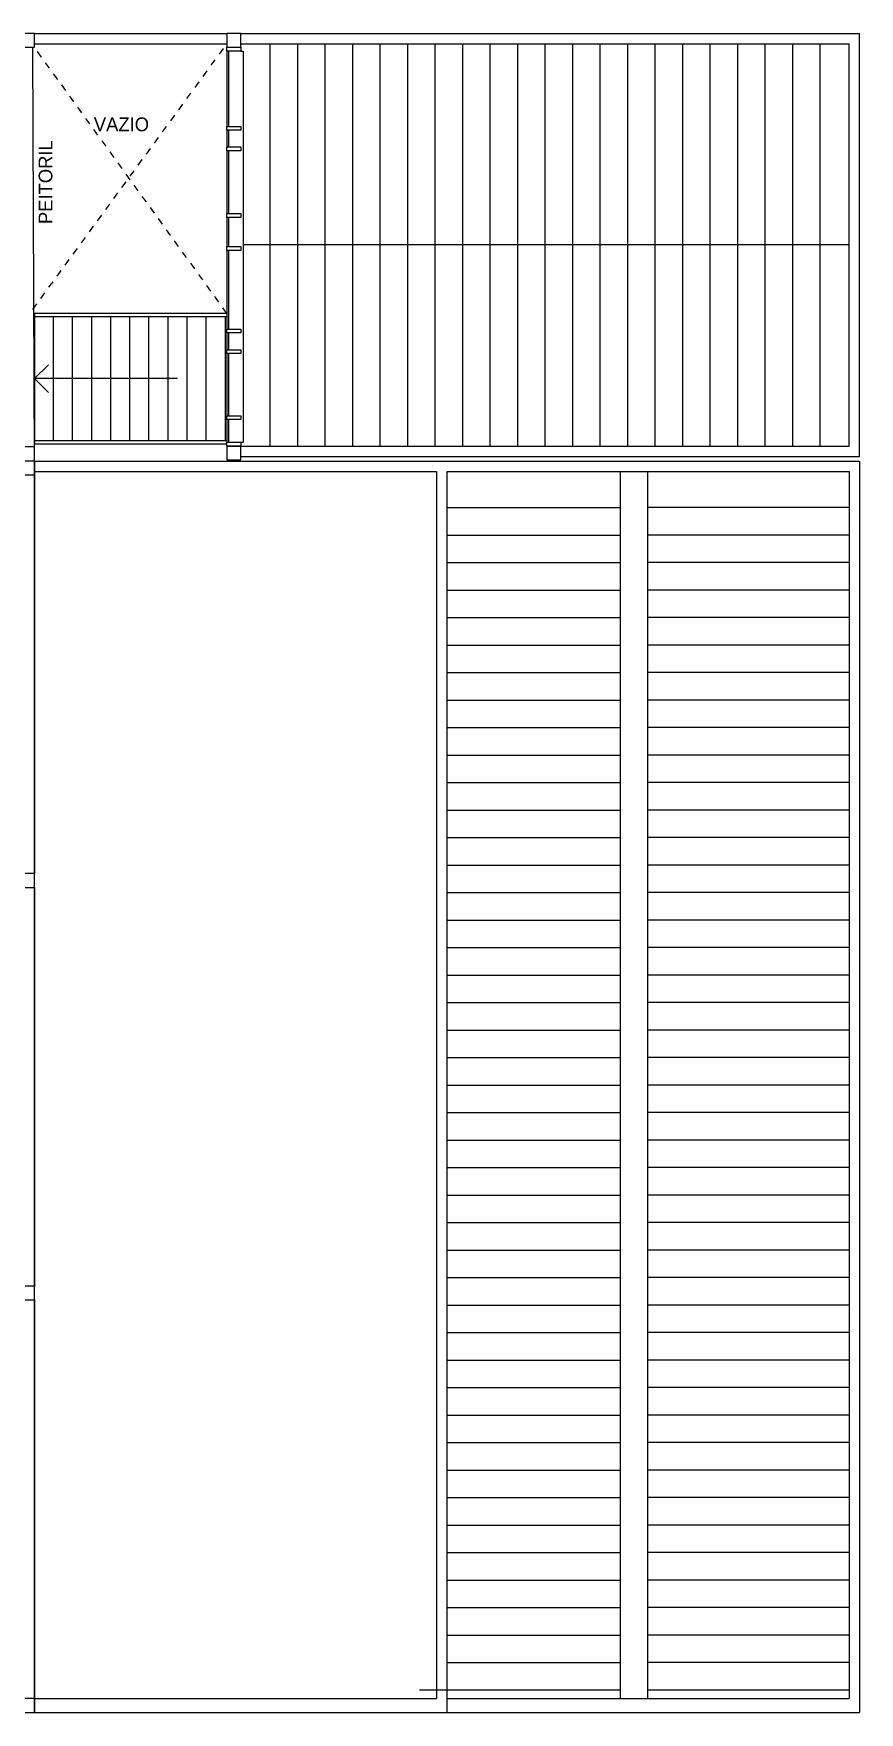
# Model space of a CAD drawing. Header units: centimetres. Extents: x -15 to 273, y 1 to 137.
# Drawn here: x 16.81 to 28.83, y 0.86 to 25.28 of the extents above; entities that cross this region are included whole.
import ezdxf

# ---------------------------------------------------------------- set-up
doc = ezdxf.new("R2010")
doc.units = ezdxf.units.CM
doc.header["$LTSCALE"] = 0.003
doc.header["$MEASUREMENT"] = 0
doc.linetypes.add('HIDDEN', pattern=[0.375, 0.25, -0.125])
for name, color, linetype in [('1', 1, 'CONTINUOUS'), ('ALV', 2, 'CONTINUOUS'), ('ALVENARIA', 2, 'CONTINUOUS'), ('COB', 1, 'CONTINUOUS'), ('ESQ', 1, 'CONTINUOUS'), ('ESQUADRIAS', 1, 'CONTINUOUS'), ('ESTRUT', 2, 'CONTINUOUS'), ('PISO', 1, 'CONTINUOUS'), ('PL-Áreas-Depto', 2, 'CONTINUOUS'), ('PROJ', 1, 'HIDDEN')]:
    doc.layers.add(name, color=color, linetype=linetype)

msp = doc.modelspace()

# ---------------------------------------------------------------- linework, layer by layer
at = {"layer": '1'}
msp.add_lwpolyline([(18.909, 20.257), (16.827, 20.257), (17.029, 20.459), (16.827, 20.257), (17.029, 20.054)], dxfattribs=at)
at = {"layer": 'ALV'}
for p, q in [((16.827, 25.277), (19.627, 25.277)), ((19.827, 25.277), (28.827, 25.277)), ((28.827, 19.127), (28.827, 25.277)), ((16.827, 25.127), (19.627, 25.127)), ((19.827, 25.127), (28.677, 25.127)), ((28.677, 19.277), (28.677, 25.127)), ((16.827, 19.277), (16.827, 19.277)), ((16.827, 19.057), (22.826, 19.057)), ((16.827, 19.057), (16.827, 18.857)), ((19.627, 19.277), (28.677, 19.277)), ((19.627, 19.277), (19.627, 19.127)), ((19.827, 19.127), (28.827, 19.127)), ((22.826, 19.057), (28.827, 19.057)), ((28.827, 19.057), (28.827, 0.857)), ((16.827, 18.907), (22.676, 18.907)), ((22.676, 18.907), (22.676, 1.057)), ((22.826, 18.907), (22.826, 0.857)), ((22.826, 18.907), (28.677, 18.907)), ((28.677, 18.907), (28.677, 1.057)), ((28.677, 17.582), (25.751, 17.582)), ((28.677, 17.582), (25.751, 17.582)), ((28.677, 17.582), (25.751, 17.582)), ((16.827, 1.057), (22.676, 1.057)), ((16.827, 1.057), (16.827, 0.857)), ((16.827, 0.857), (28.827, 0.857))]:
    msp.add_line(p, q, dxfattribs=at)
at = {"layer": 'ALVENARIA'}
for p, q in [((16.827, 18.857), (16.827, 13.057)), ((16.827, 12.857), (16.827, 7.048)), ((16.827, 6.857), (16.827, 1.057))]:
    msp.add_line(p, q, dxfattribs=at)
at = {"layer": 'COB'}
for p, q in [((20.252, 25.127), (20.252, 19.277)), ((20.652, 25.127), (20.652, 19.277)), ((21.052, 25.127), (21.052, 19.277)), ((21.452, 25.127), (21.452, 19.277)), ((21.852, 25.127), (21.852, 19.277)), ((22.252, 25.127), (22.252, 19.277)), ((22.652, 25.127), (22.652, 19.277)), ((23.052, 25.127), (23.052, 19.277)), ((23.452, 25.127), (23.452, 19.277)), ((23.852, 25.127), (23.852, 19.277)), ((24.252, 25.127), (24.252, 19.277)), ((24.652, 25.127), (24.652, 19.277)), ((25.052, 25.127), (25.052, 19.277)), ((25.452, 25.127), (25.452, 19.277)), ((25.852, 25.127), (25.852, 19.277)), ((26.252, 25.127), (26.252, 19.277)), ((26.652, 25.127), (26.652, 19.277)), ((27.052, 25.127), (27.052, 19.277)), ((27.452, 25.127), (27.452, 19.277)), ((27.852, 25.127), (27.852, 19.277)), ((28.252, 25.127), (28.252, 19.277)), ((28.677, 22.202), (19.867, 22.202)), ((25.351, 1.057), (25.351, 18.907)), ((25.751, 1.057), (25.751, 18.907)), ((22.826, 18.382), (25.351, 18.382)), ((28.677, 18.382), (25.751, 18.382)), ((22.826, 17.982), (25.351, 17.982)), ((28.677, 17.982), (25.751, 17.982)), ((22.826, 17.582), (25.351, 17.582)), ((28.677, 17.582), (25.751, 17.582)), ((22.826, 17.182), (25.351, 17.182)), ((28.677, 17.182), (25.751, 17.182)), ((28.677, 17.182), (25.751, 17.182)), ((28.677, 17.182), (25.751, 17.182)), ((22.826, 16.782), (25.351, 16.782)), ((28.677, 16.782), (25.751, 16.782)), ((28.677, 16.782), (25.751, 16.782)), ((22.826, 16.382), (25.351, 16.382)), ((28.677, 16.382), (25.751, 16.382)), ((28.677, 16.382), (25.751, 16.382)), ((22.826, 15.982), (25.351, 15.982)), ((28.677, 15.982), (25.751, 15.982)), ((22.826, 15.582), (25.351, 15.582)), ((28.677, 15.582), (25.751, 15.582)), ((22.826, 15.182), (25.351, 15.182)), ((28.677, 15.182), (25.751, 15.182)), ((22.826, 14.782), (25.351, 14.782)), ((28.677, 14.782), (25.751, 14.782)), ((22.826, 14.382), (25.351, 14.382)), ((28.677, 14.382), (25.751, 14.382)), ((22.826, 13.982), (25.351, 13.982)), ((28.677, 13.982), (25.751, 13.982)), ((22.826, 13.582), (25.351, 13.582)), ((28.677, 13.582), (25.751, 13.582)), ((22.826, 13.182), (25.351, 13.182)), ((28.677, 13.182), (25.751, 13.182)), ((22.826, 12.782), (25.351, 12.782)), ((28.677, 12.782), (25.751, 12.782)), ((22.826, 12.382), (25.351, 12.382)), ((28.677, 12.382), (25.751, 12.382)), ((22.826, 11.982), (25.351, 11.982)), ((28.677, 11.982), (25.751, 11.982)), ((22.826, 11.582), (25.351, 11.582)), ((28.677, 11.582), (25.751, 11.582)), ((22.826, 11.182), (25.351, 11.182)), ((28.677, 11.182), (25.751, 11.182)), ((22.826, 10.782), (25.351, 10.782)), ((28.677, 10.782), (25.751, 10.782)), ((22.826, 10.382), (25.351, 10.382)), ((28.677, 10.382), (25.751, 10.382)), ((28.677, 10.382), (25.751, 10.382)), ((22.826, 9.982), (25.351, 9.982)), ((28.677, 9.982), (25.751, 9.982)), ((28.677, 9.982), (25.751, 9.982)), ((28.677, 9.982), (25.751, 9.982)), ((28.677, 9.982), (25.751, 9.982)), ((22.826, 9.582), (25.351, 9.582)), ((28.677, 9.582), (25.751, 9.582)), ((22.826, 9.182), (25.351, 9.182)), ((28.677, 9.182), (25.751, 9.182)), ((22.826, 8.782), (25.351, 8.782)), ((28.677, 8.782), (25.751, 8.782)), ((22.826, 8.382), (25.351, 8.382)), ((28.677, 8.382), (25.751, 8.382)), ((22.826, 7.982), (25.351, 7.982)), ((28.677, 7.982), (25.751, 7.982)), ((22.826, 7.582), (25.351, 7.582)), ((28.677, 7.582), (25.751, 7.582)), ((22.826, 7.182), (25.351, 7.182)), ((28.677, 7.182), (25.751, 7.182)), ((22.826, 6.782), (25.351, 6.782)), ((28.677, 6.782), (25.751, 6.782)), ((22.826, 6.382), (25.351, 6.382)), ((28.677, 6.382), (25.751, 6.382)), ((22.826, 5.982), (25.351, 5.982)), ((28.677, 5.982), (25.751, 5.982)), ((22.826, 5.582), (25.351, 5.582)), ((28.677, 5.582), (25.751, 5.582)), ((22.826, 5.182), (25.351, 5.182)), ((28.677, 5.182), (25.751, 5.182)), ((22.826, 4.782), (25.351, 4.782)), ((28.677, 4.782), (25.751, 4.782)), ((22.826, 4.382), (25.351, 4.382)), ((28.677, 4.382), (25.751, 4.382)), ((22.826, 3.982), (25.351, 3.982)), ((28.677, 3.982), (25.751, 3.982)), ((22.826, 3.582), (25.351, 3.582)), ((28.677, 3.582), (25.751, 3.582)), ((22.826, 3.182), (25.351, 3.182)), ((28.677, 3.182), (25.751, 3.182)), ((22.826, 2.782), (25.351, 2.782)), ((28.677, 2.782), (25.751, 2.782)), ((22.826, 2.382), (25.351, 2.382)), ((28.677, 2.382), (25.751, 2.382)), ((22.826, 1.982), (25.351, 1.982)), ((28.677, 1.982), (25.751, 1.982)), ((22.826, 1.582), (25.351, 1.582)), ((28.677, 1.582), (25.751, 1.582)), ((25.351, 1.182), (22.426, 1.182)), ((22.826, 1.057), (28.677, 1.057)), ((28.677, 1.182), (25.751, 1.182))]:
    msp.add_line(p, q, dxfattribs=at)
at = {"layer": 'ESQ'}
for p in [(19.827, 25.022), (19.867, 19.332)]:
    msp.add_line(p, (19.867, 25.022), dxfattribs=at)
at = {"layer": 'ESQUADRIAS'}
for p, q in [((19.627, 25.022), (19.627, 23.927)), ((19.652, 25.022), (19.652, 23.927)), ((19.627, 23.872), (19.627, 23.627)), ((19.652, 23.872), (19.652, 23.627)), ((19.627, 23.572), (19.627, 22.657)), ((19.652, 23.572), (19.652, 22.657)), ((19.627, 22.602), (19.627, 22.177)), ((19.652, 22.602), (19.652, 22.177)), ((19.627, 22.122), (19.627, 20.977)), ((19.652, 22.122), (19.652, 20.977)), ((19.627, 20.922), (19.627, 20.677)), ((19.652, 20.922), (19.652, 20.677)), ((19.627, 20.622), (19.627, 19.717)), ((19.652, 20.622), (19.652, 19.717)), ((19.627, 19.662), (19.627, 19.332)), ((19.652, 19.662), (19.652, 19.332)), ((19.827, 19.332), (19.867, 19.332)), ((19.827, 19.332), (19.827, 19.332))]:
    msp.add_line(p, q, dxfattribs=at)
for points in [[(19.627, 25.077), (19.827, 25.077), (19.827, 25.022), (19.627, 25.022)], [(19.627, 23.927), (19.827, 23.927), (19.827, 23.872), (19.627, 23.872)], [(19.627, 23.627), (19.827, 23.627), (19.827, 23.572), (19.627, 23.572)], [(19.627, 22.657), (19.827, 22.657), (19.827, 22.602), (19.627, 22.602)], [(19.627, 22.177), (19.827, 22.177), (19.827, 22.122), (19.627, 22.122)], [(19.627, 20.977), (19.827, 20.977), (19.827, 20.922), (19.627, 20.922)], [(19.627, 20.677), (19.827, 20.677), (19.827, 20.622), (19.627, 20.622)], [(19.627, 19.717), (19.827, 19.717), (19.827, 19.662), (19.627, 19.662)], [(19.627, 19.332), (19.827, 19.332), (19.827, 19.277), (19.627, 19.277)]]:
    msp.add_lwpolyline(points, close=True, dxfattribs=at)
at = {"layer": 'ESTRUT'}
for points in [[(16.827, 25.277), (16.627, 25.277), (16.627, 25.077), (16.827, 25.077)], [(19.827, 25.277), (19.627, 25.277), (19.627, 25.077), (19.827, 25.077)], [(16.827, 19.263), (16.627, 19.263), (16.627, 19.063), (16.827, 19.063)], [(16.827, 19.057), (16.627, 19.057), (16.627, 18.857), (16.827, 18.857)], [(19.827, 19.277), (19.627, 19.277), (19.627, 19.077), (19.827, 19.077)], [(16.827, 13.057), (16.627, 13.057), (16.627, 12.857), (16.827, 12.857)], [(16.827, 7.057), (16.627, 7.057), (16.627, 6.857), (16.827, 6.857)], [(16.827, 1.057), (16.627, 1.057), (16.627, 0.857), (16.827, 0.857)]]:
    msp.add_lwpolyline(points, close=True, dxfattribs=at)
at = {"layer": 'PISO'}
for p, q in [((16.827, 21.207), (16.827, 19.307)), ((19.627, 21.207), (16.827, 21.207)), ((19.627, 21.157), (16.827, 21.157)), ((17.104, 19.357), (17.104, 21.157)), ((17.382, 19.357), (17.382, 21.157)), ((17.66, 19.357), (17.66, 21.157)), ((17.938, 19.357), (17.938, 21.157)), ((18.215, 19.357), (18.215, 21.157)), ((18.493, 19.357), (18.493, 21.157)), ((18.771, 19.357), (18.771, 21.157)), ((19.049, 19.357), (19.049, 21.157)), ((19.327, 19.357), (19.327, 21.157)), ((19.604, 19.357), (19.604, 21.157)), ((16.827, 19.357), (19.627, 19.357)), ((16.827, 19.307), (19.627, 19.307))]:
    msp.add_line(p, q, dxfattribs=at)
at = {"layer": 'PL-Áreas-Depto'}
msp.add_lwpolyline([(4.627, 0.857), (16.827, 0.857), (16.827, 19.063), (16.827, 19.063), (16.802, 25.077)], dxfattribs=at)
at = {"layer": 'PROJ', "color": 1}
for p, q in [((16.802, 21.263), (19.627, 25.127)), ((19.627, 21.207), (16.827, 25.077))]:
    msp.add_line(p, q, dxfattribs=at)

# ---------------------------------------------------------------- texts
at = {"layer": 'ALV'}
msp.add_text('VAZIO', height=0.2, dxfattribs=at).set_placement((17.691, 23.856))
msp.add_text('PEITORIL', height=0.2, rotation=90, dxfattribs=at).set_placement((17.088, 22.506))

doc.saveas('drawing.dxf')
